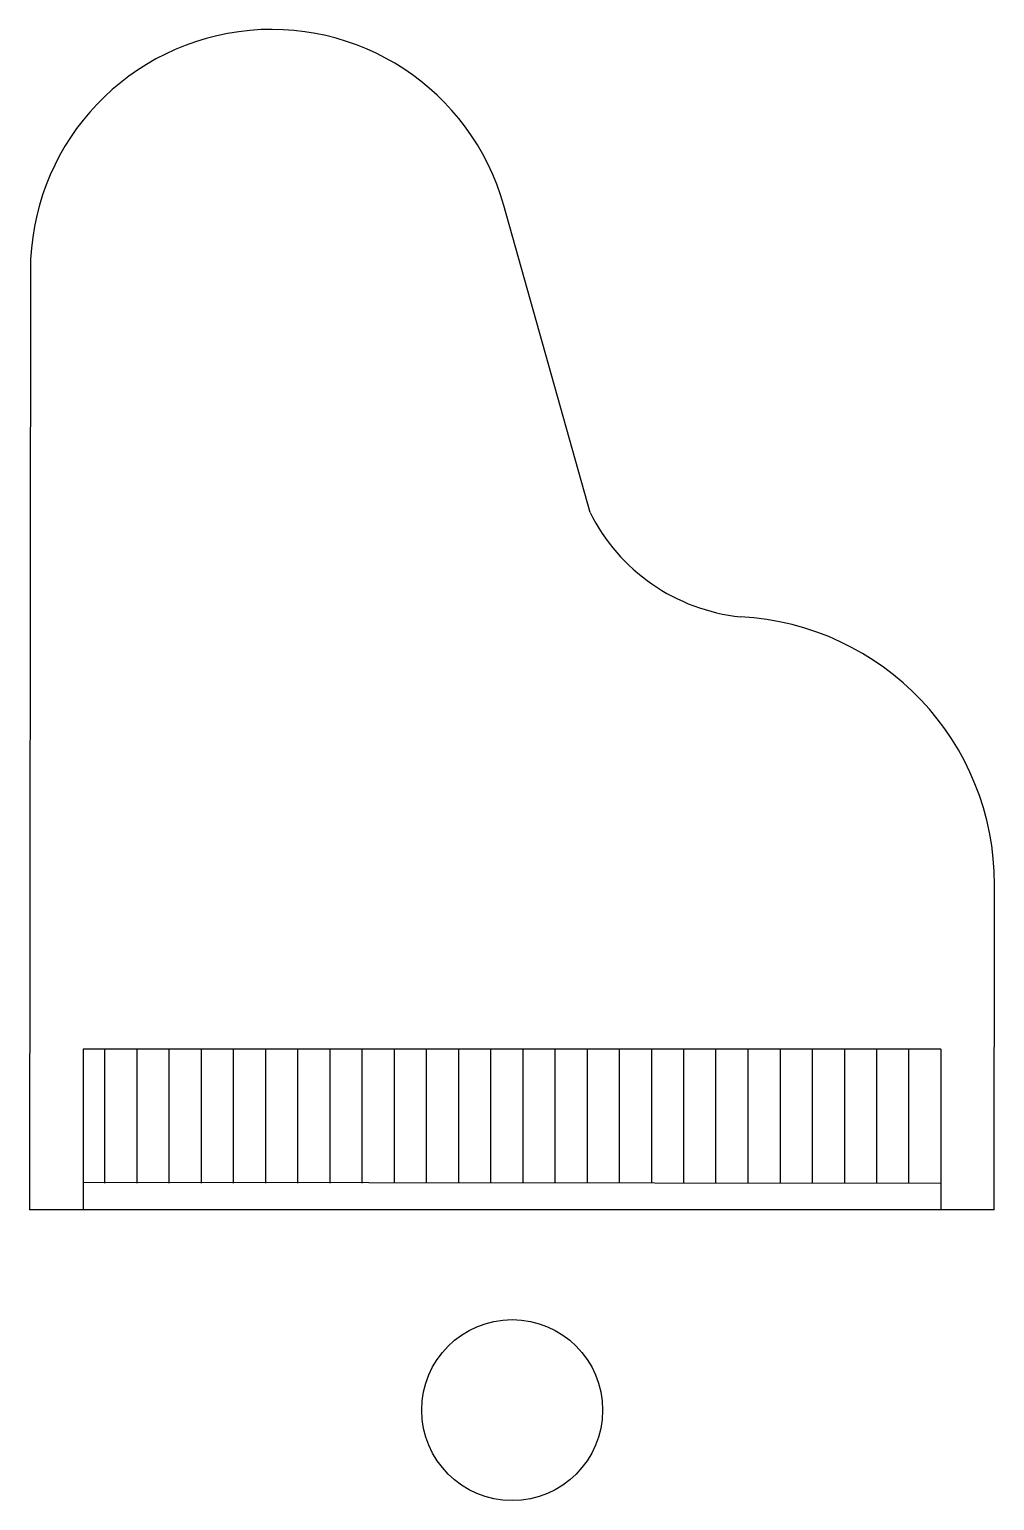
# Model space of a CAD drawing. Extents: x -0.35 to 1.25, y -2.43 to 0.
import ezdxf

# ---------------------------------------------------------------- set-up
doc = ezdxf.new("R2010")
doc.units = 0
doc.header["$MEASUREMENT"] = 0
doc.layers.add('A-MOBILIA', color=2, linetype='CONTINUOUS')
doc.layers.add('ESC-50', color=1, linetype='CONTINUOUS')

msp = doc.modelspace()

# ---------------------------------------------------------------- linework, layer by layer
at = {"layer": 'A-MOBILIA'}
for p, q in [((0.5826, -0.7968), (0.4395, -0.288)), ((-0.3455, -0.3959), (-0.3471, -1.953)), ((1.2529, -1.953), (1.2534, -1.4141)), ((-0.2579, -1.6863), (-0.2579, -1.953)), ((1.1643, -1.6863), (-0.2579, -1.6863)), ((1.1643, -1.6863), (1.1643, -1.953)), ((-0.2582, -1.9071), (1.164, -1.9085)), ((1.2529, -1.953), (-0.3471, -1.953))]:
    msp.add_line(p, q, dxfattribs=at)
msp.add_circle((0.4534, -2.2847), 0.15, dxfattribs=at)
for centre, radius, start, end in [((0.0545, -0.3963), 0.4, 15.7091, 179.9422), ((0.8649, -0.6562), 0.3154, 206.4806, 264.0072), ((0.809, -1.4137), 0.4444, 359.9422, 87.0341)]:
    msp.add_arc(centre, radius, start, end, dxfattribs=at)
at = {"layer": 'ESC-50'}
for p, q in [((-0.2224, -1.6863), (-0.2224, -1.9084)), ((-0.1691, -1.6863), (-0.1691, -1.9084)), ((-0.1157, -1.6863), (-0.1157, -1.9084)), ((-0.0624, -1.6863), (-0.0624, -1.9084)), ((-0.0091, -1.6863), (-0.0091, -1.9084)), ((0.0443, -1.6863), (0.0443, -1.9084)), ((0.0976, -1.6863), (0.0976, -1.9084)), ((0.1509, -1.6863), (0.1509, -1.9084)), ((0.2043, -1.6863), (0.2043, -1.9084)), ((0.2576, -1.6863), (0.2576, -1.9084)), ((0.3109, -1.6863), (0.3109, -1.9084)), ((0.3643, -1.6863), (0.3643, -1.9084)), ((0.4176, -1.6863), (0.4176, -1.9084)), ((0.4709, -1.6863), (0.4709, -1.9084)), ((0.5243, -1.6863), (0.5243, -1.9084)), ((0.5776, -1.6863), (0.5776, -1.9084)), ((0.6309, -1.6863), (0.6309, -1.9084)), ((0.6843, -1.6863), (0.6843, -1.9084)), ((0.7376, -1.6863), (0.7376, -1.9084)), ((0.7909, -1.6863), (0.7909, -1.9084)), ((0.8443, -1.6863), (0.8443, -1.9084)), ((0.8976, -1.6863), (0.8976, -1.9084)), ((0.9509, -1.6863), (0.9509, -1.9084)), ((1.0043, -1.6863), (1.0043, -1.9084)), ((1.0576, -1.6863), (1.0576, -1.9084)), ((1.1109, -1.6863), (1.1109, -1.9084))]:
    msp.add_line(p, q, dxfattribs=at)

doc.saveas('drawing.dxf')
